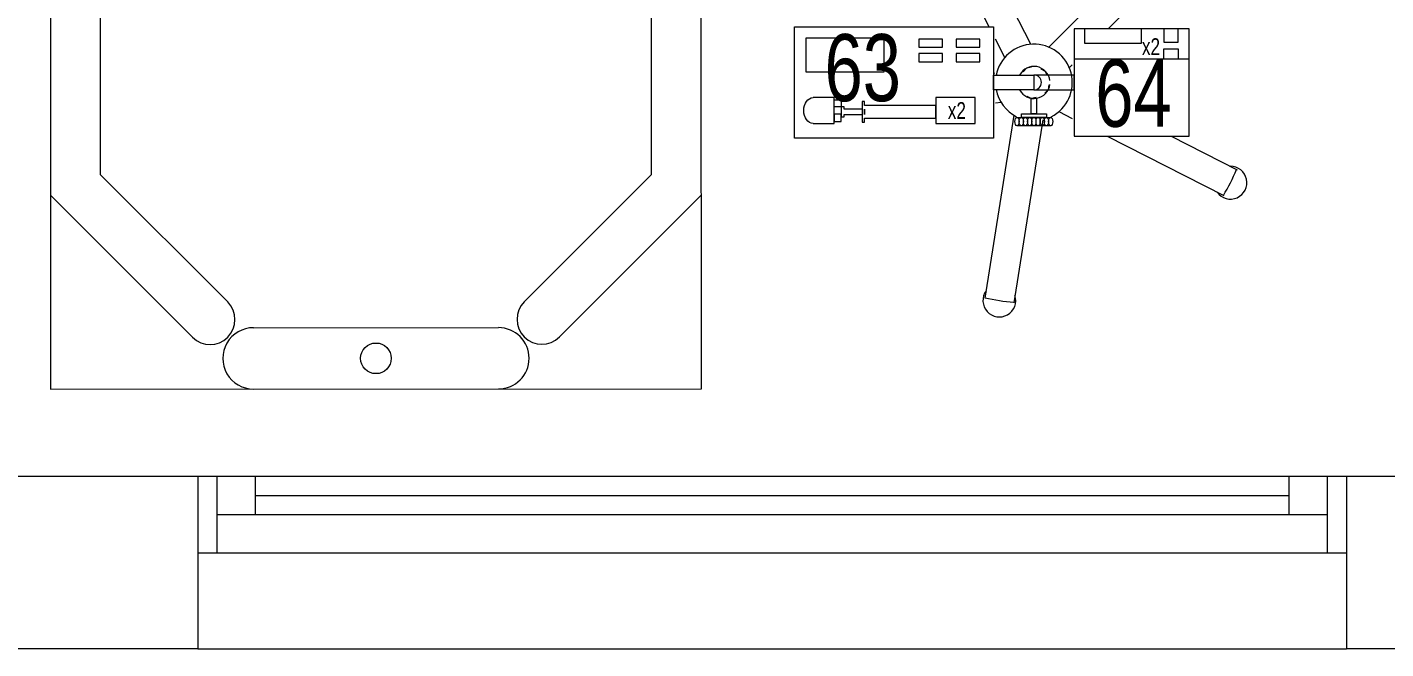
# Model space of a CAD drawing. Header units: metres. Extents: x -18745 to 220762, y -1579758 to -1356048.
# Drawn here: x 127575 to 129350, y -1471183 to -1470371 of the extents above; entities that cross this region are included whole.
import ezdxf

# ---------------------------------------------------------------- set-up
doc = ezdxf.new("R2010")
doc.units = ezdxf.units.M
doc.layers.get('0').update_dxf_attribs({"lineweight": 0})
for name, color, linetype, lineweight in [('A-100 - Copy$0$Aluminum', 8, 'Continuous', 0), ('A-100 - Copy$0$Medical Equipment and Furniture', 8, 'Continuous', 0), ('A-100 - Copy$0$Medical Equipment and Furniture1', 8, 'Continuous', 5), ('A-100 - Copy$0$Medical Equipment and Furniture2', 8, 'Continuous', 13), ('A-100 - Copy$0$Proj', 8, 'Continuous', 0), ('A-100 - Copy$0$Walls', 8, 'Continuous', 0)]:
    doc.layers.add(name, color=color, linetype=linetype, lineweight=lineweight)
doc.styles.add('A-100 - Copy$0$X3G_ENTITY_257CFD', font='swisscl.ttf', dxfattribs={"height": 200})

# ---------------------------------------------------------------- blocks, each defined once
blk = doc.blocks.new('*X134')
for p, q in [((5, 3), (5, 3)), ((5, 3), (5, 3)), ((5, 3), (5, 3)), ((5, 3), (5, 3)), ((5, 3), (5, 3)), ((5, 3), (5, 3)), ((5, 3), (5, 3)), ((5, 3), (5, 3)), ((5, 3), (5, 3)), ((5, 3), (5, 3)), ((5, 3), (5, 3)), ((5, 3), (5, 3)), ((5, 3), (5, 3)), ((5, 3), (5, 3)), ((5, 3), (5, 3)), ((5, 3), (5, 3)), ((5, 3), (5, 3)), ((5, 3), (5, 3)), ((5, 3), (5, 3)), ((5, 3), (5, 3)), ((5, 3), (5, 3)), ((5, 3), (5, 3)), ((5, 3), (5, 3)), ((5, 3), (5, 3)), ((5, 3), (5, 3)), ((5, 3), (5, 3)), ((5, 3), (5, 3)), ((5, 3), (5, 3)), ((5, 3), (5, 3)), ((5, 3), (5, 3)), ((5, 3), (5, 3)), ((5, 3), (5, 3)), ((5, 3), (5, 3)), ((5, 3), (5, 3)), ((5, 3), (5, 3)), ((5, 3), (5, 3)), ((5, 3), (5, 3)), ((5, 3), (5, 3)), ((5, 3), (5, 3)), ((5, 3), (5, 3)), ((5, 3), (5, 3)), ((5, 3), (5, 3)), ((5, 3), (5, 3)), ((5, 3), (5, 3)), ((5, 3), (5, 3)), ((5, 3), (5, 3)), ((5, 3), (5, 3)), ((5, 3), (5, 3)), ((5, 3), (5, 3)), ((5, 3), (5, 3)), ((5, 3), (5, 3)), ((5, 3), (5, 3)), ((5, 3), (5, 3)), ((5, 3), (5, 3)), ((5, 3), (5, 3)), ((5, 3), (5, 3)), ((5, 3), (5, 3)), ((5, 3), (5, 3)), ((5, 3), (5, 3)), ((5, 3), (5, 3)), ((5, 3), (5, 3)), ((5, 3), (5, 3)), ((5, 3), (5, 3)), ((5, 3), (5, 3)), ((5, 3), (5, 3)), ((5, 3), (5, 3)), ((6, 3), (5, 3)), ((5, 3), (5, 3)), ((6, 3), (5, 3)), ((5, 3), (5, 3)), ((6, 3), (5, 3)), ((5, 3), (5, 3)), ((6, 3), (5, 3)), ((5, 3), (5, 3)), ((5, 3), (5, 3)), ((5, 3), (5, 3)), ((5, 3), (5, 3)), ((5, 3), (5, 3)), ((5, 3), (5, 3)), ((5, 3), (5, 3)), ((5, 3), (5, 3)), ((5, 3), (5, 3)), ((5, 3), (5, 3)), ((5, 3), (5, 3)), ((5, 3), (5, 3)), ((5, 3), (5, 3)), ((5, 3), (5, 3)), ((5, 3), (5, 3)), ((5, 3), (5, 3)), ((5, 3), (5, 3)), ((5, 3), (5, 3)), ((5, 3), (5, 3)), ((5, 3), (5, 3)), ((5, 3), (5, 3)), ((5, 3), (5, 3)), ((5, 3), (5, 3)), ((6, 3), (6, 3)), ((6, 3), (6, 3)), ((6, 3), (6, 3)), ((6, 3), (6, 3)), ((6, 3), (6, 3)), ((6, 3), (6, 3)), ((6, 3), (6, 3)), ((6, 3), (6, 3)), ((6, 3), (6, 3)), ((6, 3), (6, 3)), ((6, 3), (6, 3)), ((6, 3), (6, 3)), ((6, 3), (6, 3)), ((6, 3), (6, 3)), ((6, 3), (6, 3)), ((6, 3), (6, 3)), ((6, 3), (6, 3)), ((6, 3), (6, 3)), ((6, 3), (6, 3)), ((6, 3), (6, 3)), ((6, 3), (6, 3)), ((6, 3), (6, 3)), ((6, 3), (6, 3)), ((6, 3), (6, 3)), ((6, 3), (6, 3)), ((6, 3), (6, 3)), ((6, 3), (6, 3)), ((6, 3), (6, 3)), ((6, 3), (6, 3)), ((6, 3), (6, 3)), ((6, 3), (6, 3)), ((6, 3), (6, 3)), ((6, 3), (6, 3)), ((6, 3), (6, 3)), ((6, 3), (6, 3)), ((6, 3), (6, 3)), ((6, 3), (6, 3)), ((6, 3), (6, 3)), ((6, 3), (6, 3)), ((6, 3), (6, 3)), ((6, 3), (6, 3)), ((6, 3), (6, 3)), ((6, 3), (6, 3)), ((6, 3), (6, 3)), ((6, 3), (6, 3)), ((6, 3), (6, 3)), ((6, 3), (6, 3)), ((6, 3), (6, 3)), ((6, 3), (6, 3)), ((6, 3), (6, 3)), ((6, 3), (6, 3)), ((6, 3), (6, 3)), ((6, 3), (6, 3)), ((6, 3), (6, 3)), ((6, 3), (6, 3)), ((6, 3), (6, 3)), ((6, 3), (6, 3)), ((6, 3), (6, 3)), ((6, 3), (6, 3)), ((6, 3), (6, 3)), ((6, 3), (6, 3)), ((6, 3), (6, 3)), ((6, 3), (6, 3)), ((6, 3), (6, 3)), ((6, 3), (6, 3)), ((6, 3), (6, 3)), ((6, 3), (6, 3)), ((6, 3), (6, 3)), ((6, 3), (6, 3)), ((6, 3), (6, 3)), ((6, 3), (6, 3)), ((6, 3), (6, 3)), ((6, 3), (6, 3)), ((6, 3), (6, 3)), ((6, 3), (6, 3)), ((6, 3), (6, 3)), ((6, 3), (6, 3)), ((6, 3), (6, 3)), ((6, 3), (6, 3)), ((6, 3), (6, 3)), ((6, 3), (6, 3)), ((6, 3), (6, 3)), ((6, 3), (6, 3)), ((6, 3), (6, 3)), ((6, 3), (6, 3)), ((6, 3), (6, 3)), ((6, 3), (6, 3)), ((6, 3), (6, 3)), ((6, 3), (6, 3)), ((6, 3), (6, 3)), ((6, 3), (6, 3)), ((6, 3), (6, 3)), ((6, 3), (6, 3)), ((6, 3), (6, 3)), ((6, 3), (6, 3)), ((6, 3), (6, 3)), ((6, 3), (6, 3)), ((6, 3), (6, 3)), ((6, 3), (6, 3)), ((6, 3), (6, 3)), ((6, 3), (6, 3)), ((6, 3), (6, 3)), ((6, 3), (6, 3)), ((6, 3), (6, 3)), ((6, 3), (6, 3)), ((6, 3), (6, 3)), ((6, 3), (6, 3)), ((6, 3), (6, 3)), ((6, 3), (6, 3)), ((6, 3), (6, 3)), ((6, 3), (6, 3)), ((6, 3), (6, 3)), ((6, 3), (6, 3)), ((6, 3), (6, 3)), ((6, 3), (6, 3)), ((6, 3), (6, 3)), ((6, 3), (6, 3)), ((6, 3), (6, 3)), ((6, 3), (6, 3)), ((6, 3), (6, 3)), ((6, 3), (6, 3)), ((6, 3), (6, 3)), ((6, 3), (6, 3)), ((6, 3), (6, 3)), ((6, 3), (6, 3)), ((6, 3), (6, 3)), ((6, 3), (6, 3)), ((6, 3), (6, 3)), ((6, 3), (6, 3)), ((6, 3), (6, 3)), ((6, 3), (6, 3)), ((6, 3), (6, 3)), ((6, 3), (6, 3)), ((6, 3), (6, 3)), ((6, 3), (6, 3)), ((6, 3), (6, 3)), ((6, 3), (6, 3)), ((6, 3), (6, 3)), ((6, 3), (6, 3)), ((6, 3), (6, 3)), ((6, 3), (6, 3)), ((6, 3), (6, 3)), ((6, 3), (6, 3)), ((6, 3), (6, 3)), ((6, 3), (6, 3)), ((6, 3), (6, 3)), ((6, 3), (6, 3)), ((6, 3), (6, 3)), ((6, 3), (6, 3)), ((6, 3), (6, 3)), ((6, 3), (6, 3)), ((6, 3), (6, 3)), ((6, 3), (6, 3)), ((6, 3), (6, 3)), ((6, 3), (6, 3)), ((6, 3), (6, 3)), ((6, 3), (6, 3)), ((6, 3), (6, 3)), ((6, 3), (6, 3)), ((6, 3), (6, 3)), ((6, 3), (6, 3)), ((6, 3), (6, 3)), ((6, 3), (6, 3)), ((6, 3), (6, 3)), ((6, 3), (6, 3)), ((6, 3), (6, 3)), ((6, 3), (6, 3)), ((6, 3), (6, 3)), ((6, 3), (6, 3)), ((6, 3), (6, 3)), ((6, 3), (6, 3)), ((6, 3), (6, 3)), ((6, 3), (6, 3)), ((6, 3), (6, 3)), ((6, 3), (6, 3)), ((6, 3), (6, 3)), ((6, 3), (6, 3)), ((6, 3), (6, 3)), ((6, 3), (6, 3)), ((6, 3), (6, 3)), ((6, 3), (6, 3)), ((6, 3), (6, 3)), ((6, 3), (6, 3)), ((6, 3), (6, 3)), ((6, 3), (6, 3)), ((6, 3), (6, 3)), ((6, 3), (6, 3)), ((6, 3), (6, 3)), ((6, 3), (6, 3)), ((6, 3), (6, 3)), ((6, 3), (6, 3)), ((6, 3), (6, 3)), ((6, 3), (6, 3)), ((6, 3), (6, 3)), ((6, 3), (6, 3)), ((6, 3), (6, 3)), ((6, 3), (6, 3)), ((6, 3), (6, 3)), ((6, 3), (6, 3)), ((6, 3), (6, 3)), ((6, 3), (6, 3)), ((6, 3), (6, 3)), ((6, 3), (6, 3)), ((6, 3), (6, 3)), ((6, 3), (5, 3)), ((6, 3), (5, 3)), ((6, 3), (5, 3)), ((6, 3), (5, 3)), ((6, 3), (5, 3)), ((6, 3), (6, 3)), ((6, 3), (6, 3)), ((6, 3), (6, 3)), ((6, 3), (6, 3)), ((6, 3), (6, 3)), ((6, 3), (6, 3)), ((6, 3), (6, 3)), ((6, 3), (6, 3)), ((6, 3), (6, 3)), ((6, 3), (6, 3)), ((6, 3), (6, 3)), ((6, 3), (6, 3)), ((6, 3), (6, 3)), ((6, 3), (6, 3)), ((6, 3), (6, 3)), ((6, 3), (6, 3)), ((6, 3), (6, 3)), ((6, 3), (6, 3)), ((6, 3), (6, 3)), ((6, 3), (6, 3)), ((6, 3), (6, 3)), ((6, 3), (6, 3)), ((6, 3), (6, 3)), ((6, 3), (6, 3)), ((6, 3), (6, 3)), ((6, 3), (6, 3)), ((6, 3), (6, 3)), ((6, 3), (6, 3)), ((6, 3), (6, 3)), ((6, 3), (6, 3)), ((6, 3), (6, 3)), ((6, 3), (6, 3)), ((6, 3), (6, 3)), ((6, 3), (6, 3)), ((6, 3), (6, 3)), ((6, 3), (6, 3)), ((6, 3), (6, 3)), ((6, 3), (6, 3)), ((6, 3), (6, 3)), ((6, 3), (6, 3)), ((6, 3), (6, 3)), ((6, 3), (6, 3)), ((6, 3), (6, 3)), ((6, 3), (6, 3)), ((6, 3), (6, 3)), ((6, 3), (6, 3)), ((6, 3), (6, 3)), ((6, 3), (6, 3)), ((6, 3), (6, 3)), ((6, 3), (6, 3)), ((6, 3), (6, 3)), ((6, 3), (6, 3)), ((6, 3), (6, 3)), ((6, 3), (6, 3)), ((6, 3), (6, 3)), ((6, 3), (6, 3)), ((6, 3), (6, 3)), ((6, 3), (6, 3)), ((6, 3), (6, 3)), ((6, 3), (6, 3)), ((6, 3), (6, 3)), ((6, 3), (6, 3)), ((6, 3), (6, 3)), ((6, 3), (6, 3)), ((6, 3), (6, 3)), ((6, 3), (6, 3)), ((6, 3), (6, 3)), ((6, 3), (6, 3)), ((6, 3), (6, 3)), ((6, 3), (6, 3)), ((6, 3), (6, 3)), ((6, 3), (6, 3)), ((6, 3), (6, 3)), ((6, 3), (6, 3)), ((6, 3), (6, 3)), ((6, 3), (6, 3)), ((6, 3), (6, 3)), ((6, 3), (6, 3)), ((6, 3), (6, 3)), ((6, 3), (6, 3)), ((6, 3), (6, 3)), ((6, 3), (6, 3)), ((6, 3), (6, 3)), ((6, 3), (6, 3)), ((6, 3), (6, 3)), ((6, 3), (6, 3)), ((6, 3), (6, 3)), ((6, 3), (6, 3)), ((6, 3), (6, 3)), ((6, 3), (6, 3)), ((6, 3), (6, 3)), ((6, 3), (6, 3)), ((6, 3), (6, 3)), ((6, 3), (6, 3)), ((6, 3), (6, 3)), ((6, 3), (6, 3)), ((6, 3), (6, 3)), ((6, 3), (6, 3)), ((6, 3), (6, 3)), ((6, 3), (6, 3)), ((6, 3), (6, 3)), ((6, 3), (6, 3)), ((6, 3), (6, 3)), ((6, 3), (6, 3)), ((6, 3), (6, 3)), ((6, 3), (6, 3)), ((6, 3), (6, 3)), ((6, 3), (6, 3)), ((6, 3), (6, 3)), ((6, 3), (6, 3)), ((6, 3), (6, 3)), ((6, 3), (6, 3)), ((6, 3), (6, 3)), ((6, 3), (6, 3)), ((6, 3), (6, 3)), ((6, 3), (6, 3)), ((6, 3), (6, 3)), ((6, 3), (6, 3)), ((6, 3), (6, 3)), ((6, 3), (6, 3)), ((6, 3), (6, 3)), ((6, 3), (6, 3)), ((6, 3), (6, 3)), ((6, 3), (6, 3)), ((6, 3), (6, 3)), ((6, 3), (6, 3)), ((6, 3), (6, 3)), ((6, 3), (6, 3)), ((6, 3), (6, 3)), ((6, 3), (6, 3)), ((6, 3), (6, 3)), ((6, 3), (6, 3)), ((6, 3), (6, 3)), ((6, 3), (6, 3)), ((6, 3), (6, 3)), ((6, 3), (6, 3)), ((6, 3), (6, 3)), ((6, 3), (6, 3)), ((6, 3), (6, 3)), ((6, 3), (6, 3)), ((6, 3), (6, 3)), ((6, 3), (6, 3)), ((6, 3), (6, 3)), ((6, 3), (6, 3)), ((6, 3), (6, 3)), ((6, 3), (6, 3)), ((6, 3), (6, 3)), ((6, 3), (6, 3)), ((6, 3), (6, 3)), ((6, 3), (6, 3)), ((6, 3), (6, 3)), ((6, 3), (6, 3)), ((6, 3), (6, 3)), ((6, 3), (6, 3)), ((6, 3), (6, 3)), ((6, 3), (6, 3)), ((6, 3), (6, 3)), ((6, 3), (6, 3)), ((6, 3), (6, 3)), ((6, 3), (6, 3)), ((6, 3), (6, 3)), ((6, 3), (6, 3)), ((6, 3), (6, 3)), ((6, 3), (6, 3)), ((6, 3), (6, 3)), ((6, 3), (6, 3)), ((6, 3), (6, 3)), ((6, 3), (6, 3)), ((6, 3), (6, 3)), ((6, 3), (6, 3)), ((6, 3), (6, 3)), ((6, 3), (6, 3)), ((6, 3), (6, 3)), ((6, 3), (6, 3)), ((6, 3), (6, 3)), ((6, 3), (6, 3)), ((6, 3), (6, 3)), ((6, 3), (6, 3)), ((6, 3), (6, 3)), ((6, 3), (6, 3)), ((6, 3), (6, 3)), ((6, 3), (6, 3)), ((6, 3), (6, 3)), ((6, 3), (6, 3)), ((6, 3), (6, 3)), ((6, 3), (6, 3)), ((6, 3), (6, 3)), ((6, 3), (6, 3)), ((6, 3), (6, 3)), ((6, 3), (6, 3)), ((6, 3), (6, 3)), ((6, 3), (6, 3)), ((6, 3), (6, 3)), ((6, 3), (6, 3)), ((6, 3), (6, 3)), ((6, 3), (6, 3)), ((6, 3), (6, 3)), ((6, 3), (6, 3)), ((6, 3), (6, 3)), ((6, 3), (6, 3)), ((6, 3), (6, 3)), ((6, 3), (6, 3)), ((6, 3), (6, 3)), ((6, 3), (6, 3)), ((6, 3), (6, 3)), ((6, 3), (6, 3)), ((6, 3), (6, 3)), ((6, 3), (6, 3)), ((6, 3), (6, 3)), ((6, 3), (6, 3)), ((6, 3), (6, 3)), ((6, 3), (6, 3)), ((6, 3), (6, 3)), ((6, 3), (6, 3)), ((6, 3), (6, 3)), ((6, 3), (6, 3)), ((6, 3), (6, 3)), ((6, 3), (6, 3)), ((6, 3), (6, 3)), ((6, 3), (6, 3)), ((6, 3), (6, 3)), ((6, 3), (6, 3)), ((6, 3), (6, 3)), ((6, 3), (6, 3)), ((6, 3), (6, 3)), ((6, 3), (6, 3)), ((6, 3), (6, 3)), ((6, 3), (6, 3)), ((6, 3), (6, 3)), ((6, 3), (6, 3)), ((6, 3), (6, 3)), ((6, 3), (6, 3)), ((6, 3), (6, 3)), ((6, 3), (6, 3)), ((6, 3), (6, 3)), ((6, 3), (6, 3)), ((6, 3), (6, 3)), ((6, 3), (6, 3)), ((6, 3), (6, 3)), ((6, 3), (6, 3)), ((6, 3), (6, 3)), ((6, 3), (6, 3)), ((6, 3), (6, 3)), ((6, 3), (6, 3)), ((6, 3), (6, 3)), ((6, 3), (6, 3)), ((6, 3), (6, 3)), ((6, 3), (6, 3)), ((6, 3), (6, 3)), ((6, 3), (6, 3)), ((6, 3), (6, 3)), ((6, 3), (6, 3)), ((6, 3), (6, 3)), ((6, 3), (6, 3)), ((6, 3), (6, 3)), ((6, 3), (6, 3)), ((6, 3), (6, 3)), ((6, 3), (6, 3)), ((6, 3), (6, 3)), ((6, 3), (6, 3)), ((6, 3), (6, 3)), ((6, 3), (6, 3)), ((6, 3), (6, 3)), ((6, 3), (6, 3)), ((6, 3), (6, 3)), ((6, 3), (6, 3)), ((6, 3), (6, 3)), ((6, 3), (6, 3)), ((6, 3), (6, 3)), ((6, 3), (6, 3)), ((6, 3), (6, 3)), ((6, 3), (6, 3)), ((6, 3), (6, 3)), ((6, 3), (6, 3)), ((6, 3), (6, 3)), ((6, 3), (6, 3)), ((6, 3), (6, 3)), ((6, 3), (6, 3)), ((6, 3), (6, 3)), ((6, 3), (6, 3)), ((6, 3), (6, 3)), ((6, 3), (6, 3)), ((6, 3), (6, 3)), ((6, 3), (6, 3)), ((6, 3), (6, 3)), ((6, 3), (6, 3)), ((6, 3), (6, 3)), ((6, 3), (6, 3)), ((6, 3), (6, 3)), ((6, 3), (6, 3)), ((6, 3), (6, 3)), ((6, 3), (6, 3)), ((6, 3), (6, 3)), ((6, 3), (6, 3)), ((6, 3), (6, 3)), ((6, 3), (6, 3)), ((6, 3), (6, 3)), ((6, 3), (6, 3)), ((6, 3), (6, 3)), ((6, 3), (6, 3)), ((6, 3), (6, 3)), ((6, 3), (6, 3)), ((6, 3), (6, 3)), ((6, 3), (6, 3)), ((6, 3), (6, 3)), ((6, 3), (6, 3)), ((6, 3), (6, 3)), ((6, 3), (6, 3)), ((6, 3), (6, 3)), ((6, 3), (6, 3)), ((6, 3), (6, 3)), ((6, 3), (6, 3)), ((6, 3), (6, 3)), ((6, 3), (6, 3)), ((6, 3), (6, 3)), ((6, 3), (6, 3)), ((6, 3), (6, 3))]:
    blk.add_line(p, q)
blk = doc.blocks.new('*X135')
for p, q in [((13, 1), (13, 1)), ((13, 1), (13, 1)), ((13, 1), (13, 1)), ((13, 1), (13, 1)), ((13, 1), (13, 1)), ((13, 1), (13, 1)), ((13, 1), (13, 1)), ((13, 1), (13, 1)), ((13, 1), (13, 1)), ((13, 1), (13, 1)), ((13, 1), (13, 1)), ((13, 1), (13, 1)), ((13, 1), (13, 1)), ((13, 1), (13, 1)), ((13, 1), (13, 1)), ((13, 1), (14, 1)), ((13, 1), (14, 1)), ((13, 1), (14, 1)), ((13, 1), (13, 1)), ((13, 1), (13, 1)), ((13, 1), (13, 1)), ((13, 1), (13, 1)), ((13, 1), (13, 1)), ((13, 1), (13, 1)), ((13, 1), (13, 1)), ((13, 1), (13, 1)), ((13, 1), (13, 1)), ((13, 1), (13, 1)), ((13, 1), (13, 1)), ((13, 1), (13, 1)), ((13, 1), (13, 1)), ((13, 1), (13, 1)), ((13, 1), (13, 1)), ((13, 1), (13, 1)), ((13, 1), (13, 1)), ((13, 1), (13, 1)), ((13, 1), (13, 1)), ((13, 1), (13, 1)), ((13, 1), (13, 1)), ((13, 1), (13, 1)), ((13, 1), (13, 1)), ((13, 1), (13, 1)), ((13, 1), (13, 1)), ((13, 1), (13, 1)), ((13, 1), (13, 1)), ((13, 1), (13, 1)), ((13, 1), (13, 1)), ((13, 1), (13, 1)), ((13, 1), (13, 1)), ((13, 1), (13, 1)), ((13, 1), (13, 1)), ((13, 1), (13, 1)), ((13, 1), (13, 1)), ((13, 1), (13, 1)), ((13, 1), (13, 1)), ((13, 1), (13, 1)), ((13, 1), (13, 1)), ((13, 1), (13, 1)), ((13, 1), (13, 1)), ((13, 1), (13, 1)), ((13, 1), (13, 1)), ((13, 1), (13, 1)), ((13, 1), (13, 1)), ((13, 1), (13, 1)), ((13, 1), (13, 1)), ((13, 1), (13, 1)), ((13, 1), (13, 1)), ((13, 1), (13, 1)), ((13, 1), (13, 1)), ((13, 1), (13, 1)), ((13, 1), (13, 1)), ((13, 1), (13, 1)), ((13, 1), (13, 1)), ((13, 1), (13, 1)), ((13, 1), (13, 1)), ((13, 1), (13, 1)), ((13, 1), (13, 1)), ((13, 1), (13, 1)), ((13, 1), (13, 1)), ((13, 1), (13, 1)), ((13, 1), (13, 1)), ((13, 1), (13, 1)), ((13, 1), (13, 1)), ((13, 1), (13, 1)), ((13, 1), (13, 1)), ((13, 1), (13, 1)), ((13, 1), (13, 1)), ((13, 1), (13, 1)), ((13, 1), (13, 1)), ((13, 1), (13, 1)), ((13, 1), (13, 1)), ((13, 1), (13, 1)), ((13, 1), (13, 1)), ((13, 1), (13, 1)), ((13, 1), (13, 1)), ((13, 1), (13, 1)), ((13, 1), (13, 1)), ((13, 1), (13, 1)), ((13, 1), (13, 1)), ((13, 1), (13, 1)), ((13, 1), (13, 1)), ((13, 1), (13, 1)), ((13, 1), (13, 1)), ((13, 1), (13, 1)), ((13, 1), (13, 1)), ((13, 1), (13, 1)), ((13, 1), (13, 1)), ((13, 1), (13, 1)), ((13, 1), (13, 1)), ((13, 1), (13, 1)), ((13, 1), (13, 1)), ((13, 1), (13, 1)), ((13, 1), (13, 1)), ((13, 1), (13, 1)), ((13, 1), (13, 1)), ((13, 1), (13, 1)), ((13, 1), (13, 1)), ((13, 1), (13, 1)), ((13, 1), (13, 1)), ((13, 1), (13, 1)), ((13, 1), (13, 1)), ((13, 1), (13, 1)), ((13, 1), (13, 1)), ((13, 1), (14, 1)), ((13, 0), (13, 0)), ((13, 0), (13, 0)), ((13, 0), (13, 0)), ((13, 0), (13, 0)), ((13, 0), (13, 0)), ((13, 0), (13, 0)), ((13, 0), (13, 0)), ((13, 0), (13, 0)), ((13, 0), (13, 0)), ((13, 0), (13, 0)), ((13, 0), (13, 0)), ((13, 0), (13, 0)), ((13, 0), (13, 0)), ((13, 0), (13, 0)), ((13, 0), (13, 0)), ((13, 0), (13, 0)), ((13, 0), (13, 0)), ((13, 0), (13, 0)), ((13, 0), (13, 0)), ((13, 0), (13, 0)), ((13, 0), (13, 0)), ((13, 0), (13, 0)), ((13, 0), (13, 0)), ((13, 0), (13, 0)), ((13, 0), (13, 0)), ((13, 0), (13, 0)), ((13, 0), (13, 0)), ((13, 0), (13, 0)), ((13, 0), (13, 0)), ((13, 0), (13, 0)), ((13, 0), (13, 0)), ((13, 0), (13, 0)), ((13, 0), (13, 0)), ((13, 0), (13, 0)), ((13, 0), (13, 0)), ((13, 0), (13, 0)), ((13, 0), (13, 0)), ((13, 0), (13, 0)), ((13, 0), (13, 0)), ((13, 0), (13, 0)), ((13, 0), (13, 0)), ((13, 0), (13, 0)), ((13, 0), (13, 0)), ((13, 0), (13, 0)), ((13, 0), (13, 0)), ((13, 0), (13, 0)), ((13, 0), (13, 0)), ((13, 0), (13, 0)), ((13, 0), (14, 0)), ((13, 0), (14, 0)), ((13, 0), (13, 0)), ((13, 0), (14, 0)), ((14, 1), (14, 1)), ((14, 1), (14, 1)), ((14, 1), (14, 1)), ((14, 1), (14, 1)), ((14, 1), (14, 1)), ((14, 1), (14, 1)), ((14, 1), (14, 1)), ((14, 1), (14, 1)), ((14, 1), (14, 1)), ((14, 1), (14, 1)), ((14, 1), (14, 1)), ((14, 1), (14, 1)), ((14, 1), (14, 1)), ((14, 1), (14, 1)), ((14, 1), (14, 1)), ((14, 1), (14, 1)), ((14, 1), (14, 1)), ((14, 1), (14, 1)), ((14, 1), (14, 1)), ((14, 1), (14, 1)), ((14, 1), (14, 1)), ((14, 1), (14, 1)), ((14, 1), (14, 1)), ((14, 1), (14, 1)), ((14, 1), (14, 1)), ((14, 1), (14, 1)), ((14, 1), (14, 1)), ((14, 1), (14, 1)), ((14, 1), (14, 1)), ((14, 1), (14, 1)), ((14, 1), (14, 1)), ((14, 1), (14, 1)), ((14, 1), (14, 1)), ((14, 1), (14, 1)), ((14, 1), (14, 1)), ((14, 1), (14, 1)), ((14, 1), (14, 1)), ((14, 1), (14, 1)), ((14, 1), (14, 1)), ((14, 1), (14, 1)), ((14, 1), (14, 1)), ((14, 1), (14, 1)), ((14, 1), (14, 1)), ((14, 1), (14, 1)), ((14, 1), (14, 1)), ((14, 1), (14, 1)), ((14, 1), (14, 1)), ((14, 1), (14, 1)), ((14, 1), (14, 1)), ((14, 1), (14, 1)), ((14, 1), (14, 1)), ((14, 1), (14, 1)), ((14, 1), (14, 1)), ((14, 1), (14, 1)), ((14, 1), (14, 1)), ((14, 1), (14, 1)), ((14, 1), (14, 1)), ((14, 1), (14, 1)), ((14, 1), (14, 1)), ((14, 1), (14, 1)), ((14, 1), (14, 1)), ((14, 1), (14, 1)), ((14, 1), (14, 1)), ((14, 1), (14, 1)), ((14, 1), (14, 1)), ((14, 1), (14, 1)), ((14, 1), (14, 1)), ((14, 1), (14, 1)), ((14, 1), (14, 1)), ((14, 1), (14, 1)), ((14, 1), (14, 1)), ((14, 1), (14, 1)), ((14, 1), (14, 1)), ((14, 1), (14, 1)), ((14, 1), (14, 1)), ((14, 1), (14, 1)), ((14, 1), (14, 1)), ((14, 1), (14, 1)), ((14, 1), (14, 1)), ((14, 1), (14, 1)), ((14, 1), (14, 1)), ((14, 1), (14, 1)), ((14, 1), (14, 1)), ((14, 1), (14, 1)), ((14, 1), (14, 1)), ((14, 1), (14, 1)), ((14, 1), (14, 1)), ((14, 1), (14, 1)), ((14, 1), (14, 1)), ((14, 1), (14, 1)), ((14, 1), (14, 1)), ((14, 1), (14, 1)), ((14, 1), (14, 1)), ((14, 1), (14, 1)), ((14, 0), (14, 0)), ((14, 0), (14, 0)), ((14, 0), (14, 0)), ((14, 0), (14, 0)), ((14, 0), (14, 0)), ((14, 0), (14, 0)), ((14, 0), (14, 0)), ((14, 0), (14, 0)), ((14, 0), (14, 0)), ((14, 0), (14, 0)), ((14, 0), (14, 0)), ((14, 0), (14, 0)), ((14, 0), (14, 0)), ((14, 0), (14, 0)), ((14, 0), (14, 0)), ((14, 0), (14, 0)), ((14, 0), (14, 0)), ((14, 0), (14, 0)), ((14, 0), (14, 0)), ((14, 0), (14, 0)), ((14, 0), (14, 0)), ((14, 0), (14, 0)), ((14, 0), (14, 0)), ((14, 0), (14, 0)), ((14, 0), (14, 0)), ((14, 0), (14, 0)), ((14, 0), (14, 0)), ((14, 0), (14, 0)), ((14, 0), (14, 0)), ((14, 0), (14, 0)), ((14, 0), (14, 0)), ((14, 0), (14, 0)), ((14, 0), (14, 0)), ((14, 0), (14, 0)), ((14, 0), (14, 0)), ((14, 0), (14, 0)), ((14, 0), (14, 0)), ((14, 0), (14, 0)), ((14, 0), (14, 0)), ((14, 0), (14, 0)), ((14, 0), (14, 0)), ((14, 0), (14, 0)), ((14, 0), (14, 0)), ((14, 0), (14, 0)), ((14, 0), (14, 0)), ((14, 0), (14, 0)), ((14, 0), (14, 0)), ((14, 0), (14, 0)), ((13, 0), (13, 0)), ((13, 0), (14, 0)), ((13, 0), (13, 0)), ((13, 0), (14, 0)), ((13, 0), (13, 0)), ((13, 0), (14, 0)), ((13, 0), (13, 0)), ((13, 0), (13, 0)), ((13, 0), (13, 0)), ((13, 0), (13, 0)), ((13, 0), (14, 0)), ((13, 0), (13, 0)), ((13, 0), (14, 0)), ((13, 0), (13, 0)), ((13, 0), (14, 0)), ((13, 0), (13, 0)), ((13, 0), (14, 0)), ((13, 0), (13, 0)), ((13, 0), (14, 0)), ((13, 0), (13, 0)), ((13, 0), (14, 0)), ((13, 0), (13, 0)), ((13, 0), (14, 0)), ((13, 0), (13, 0)), ((13, 0), (13, 0)), ((13, 0), (13, 0)), ((13, 0), (14, 0)), ((13, 0), (13, 0)), ((13, 0), (14, 0)), ((13, 0), (13, 0)), ((13, 0), (14, 0)), ((13, 0), (13, 0)), ((13, 0), (14, 0)), ((13, 0), (13, 0)), ((13, 0), (13, 0)), ((13, 0), (13, 0)), ((13, 0), (13, 0)), ((13, 0), (13, 0)), ((13, 0), (13, 0)), ((13, 0), (13, 0)), ((13, 0), (13, 0)), ((13, 0), (13, 0)), ((13, 0), (13, 0)), ((13, 0), (13, 0)), ((13, 0), (13, 0)), ((13, 0), (13, 0)), ((13, 0), (13, 0)), ((13, 0), (13, 0)), ((13, 0), (13, 0)), ((13, 0), (13, 0)), ((13, 0), (13, 0)), ((13, 0), (13, 0)), ((13, 0), (13, 0)), ((13, 0), (13, 0)), ((13, 0), (13, 0)), ((13, 0), (13, 0)), ((13, 0), (13, 0)), ((13, 0), (13, 0)), ((13, 0), (13, 0)), ((13, 0), (13, 0)), ((13, 0), (13, 0)), ((13, 0), (13, 0)), ((13, 0), (13, 0)), ((13, 0), (13, 0)), ((13, -1), (13, -1)), ((13, -1), (13, -1)), ((13, -1), (13, -1)), ((13, -1), (13, -1)), ((13, -1), (13, -1)), ((13, -1), (14, -1)), ((13, -1), (13, -1)), ((14, 0), (14, 0)), ((14, 0), (14, 0)), ((14, 0), (14, 0)), ((14, 0), (14, 0)), ((14, 0), (14, 0)), ((14, 0), (14, 0)), ((14, 0), (14, 0)), ((14, 0), (14, 0)), ((14, 0), (14, 0)), ((14, 0), (14, 0)), ((14, 0), (14, 0)), ((14, 0), (14, 0)), ((14, 0), (14, 0)), ((14, 0), (14, 0)), ((14, 0), (14, 0)), ((13, 0), (14, 0)), ((14, 0), (14, 0)), ((14, 0), (14, 0)), ((14, 0), (14, 0)), ((14, 0), (14, 0)), ((14, 0), (14, 0)), ((14, 0), (14, 0)), ((14, 0), (14, 0)), ((14, 0), (14, 0)), ((14, 0), (14, 0)), ((14, 0), (14, 0)), ((14, 0), (14, 0)), ((14, 0), (14, 0)), ((14, 0), (14, 0)), ((14, 0), (14, 0)), ((14, 0), (14, 0)), ((14, 0), (14, 0)), ((14, 0), (14, 0)), ((14, 0), (14, 0)), ((14, 0), (14, 0)), ((14, 0), (14, 0)), ((14, 0), (14, 0)), ((14, 0), (14, 0)), ((14, 0), (14, 0)), ((14, 0), (14, 0)), ((14, 0), (14, 0)), ((14, 0), (14, 0)), ((14, 0), (14, 0)), ((14, 0), (14, 0)), ((14, 0), (14, 0)), ((14, 0), (14, 0)), ((14, 0), (14, 0)), ((14, 0), (14, 0)), ((14, 0), (14, 0)), ((14, 0), (14, 0)), ((14, -1), (14, -1)), ((14, -1), (14, -1)), ((14, -1), (14, -1)), ((14, -1), (14, -1)), ((14, -1), (14, -1))]:
    blk.add_line(p, q)
blk = doc.blocks.new('A-100 - Copy$0$HF16786E-P')
at = {"layer": 'A-100 - Copy$0$Medical Equipment and Furniture1'}
for p, q in [((0, 0.425), (-2.14, 0.425)), ((-0.2531, 0.425), (-0.0678, 0.2397)), ((0, -0.425), (0, 0.425)), ((-0.28, 0.36), (-1.86, 0.36)), ((-0.28, 0.36), (-0.1137, 0.1937)), ((-0.08, -0.16), (-0.08, 0.16)), ((-0.1136, -0.1936), (-0.28, -0.36)), ((-0.0676, -0.2396), (-0.2531, -0.425)), ((-1.86, -0.36), (-0.28, -0.36)), ((-2.14, -0.425), (0, -0.425))]:
    blk.add_line(p, q, dxfattribs=at)
for points in [[(0, 0.425), (0, 0.425), (0, 0.425), (0, 0.425), (0, 0.425), (0, 0.425), (0, 0.425), (0, 0.425), (0, 0.425), (0, 0.425), (0, 0.425), (0, 0.425), (0, 0.425), (0, 0.425), (0, 0.425), (0, 0.425), (0, 0.425), (0, 0.425), (0, 0.425), (0, 0.425), (0, 0.425), (0, 0.425), (0, 0.425), (0, 0.425), (0, 0.425), (0, 0.425), (0, 0.425), (0, 0.425), (0, 0.425), (0, 0.425), (0, 0.425), (0, 0.425), (0, 0.425), (0, 0.425), (0, 0.425), (0, 0.425), (0, 0.425), (0, 0.425), (0, 0.425), (0, 0.425), (0, 0.425), (0, 0.425), (0, 0.425), (0, 0.425), (0, 0.425), (0, 0.425), (0, 0.425), (0, 0.425), (0, 0.425), (0, 0.425), (0, 0.425), (0, 0.425), (0, 0.425), (0, 0.425), (0, 0.425), (0, 0.425), (0, 0.425), (0, 0.425), (0, 0.425), (0, 0.425), (0, 0.425), (0, 0.425), (0, 0.425), (0, 0.425), (0, 0.425), (0, 0.425), (0, 0.425), (0, 0.425), (0, 0.425), (0, 0.425), (0, 0.425), (0, 0.425), (0, 0.425), (0, 0.425), (0, 0.425), (0, 0.425), (0, 0.425), (0, 0.425), (0, 0.425), (0, 0.425), (0, 0.425), (0, 0.425), (0, 0.425), (0, 0.425), (0, 0.425), (0, 0.425), (0, 0.425), (0, 0.425), (0, 0.425), (0, 0.425), (0, 0.425), (0, 0.425), (0, 0.425), (0, 0.425), (0, 0.425), (0, 0.425), (0, 0.425), (0, 0.425), (0, 0.425), (0, 0.425), (0, 0.425), (0, 0.425), (0, 0.425), (0, 0.425), (0, 0.425), (0, 0.425), (0, 0.425), (0, 0.425), (0, 0.425), (0, 0.425), (0, 0.425), (0, 0.425), (0, 0.425), (0, 0.425), (0, 0.425), (0, 0.425), (0, 0.425), (0, 0.425), (0, 0.425), (0, 0.425), (0, 0.425), (0, 0.425), (0, 0.425), (0, 0.425), (0, 0.425), (0, 0.425), (0, 0.425), (0, 0.425), (0, 0.425), (0, 0.425), (0, 0.425), (0, 0.425), (0, 0.425), (0, 0.425), (0, 0.425), (0, 0.425), (0, 0.425), (0, 0.425), (0, 0.425), (0, 0.425), (0, 0.425), (0, 0.425), (0, 0.425), (0, 0.425), (0, 0.425), (0, 0.425), (0, 0.425), (0, 0.425), (0, 0.425), (0, 0.425), (0, 0.425), (0, 0.425), (0, 0.425), (0, 0.425), (0, 0.425), (0, 0.425), (0, 0.425), (0, 0.425), (0, 0.425), (0, 0.425), (0, 0.425), (0, 0.425), (0, 0.425), (0, 0.425), (0, 0.425), (0, 0.425), (0, 0.425), (0, 0.425), (0, 0.425), (0, 0.425), (0, 0.425), (0, 0.425), (0, 0.425), (0, 0.425), (0, 0.425), (0, 0.425), (0, 0.425), (0, 0.425), (0, 0.425), (0, 0.425), (0, 0.425), (0, 0.425), (0, 0.425), (0, 0.425), (0, 0.425), (0, 0.425), (0, 0.425), (0, 0.425), (0, 0.425), (0, 0.425), (0, 0.425), (0, 0.425), (0, 0.425), (0, 0.425), (0, 0.425), (0, 0.425), (0, 0.425), (0, 0.425), (0, 0.425), (0, 0.425), (0, 0.425), (0, 0.425), (0, 0.425), (0, 0.425), (0, 0.425), (0, 0.425), (0, 0.425), (0, 0.425), (0, 0.425), (0, 0.425), (0, 0.425), (0, 0.425), (0, 0.425), (0, 0.425), (0, 0.425), (0, 0.425), (0, 0.425), (0, 0.425), (0, 0.425)], [(0, 0.425), (0, 0.425), (0, 0.425), (0, 0.425), (0, 0.425), (0, 0.425), (0, 0.425), (0, 0.425), (0, 0.425), (0, 0.425), (0, 0.425), (0, 0.425), (0, 0.425), (0, 0.425), (0, 0.425), (0, 0.425), (0, 0.425), (0, 0.425), (0, 0.425), (0, 0.425), (0, 0.425), (0, 0.425), (0, 0.425), (0, 0.425), (0, 0.425), (0, 0.425), (0, 0.425), (0, 0.425), (0, 0.425), (0, 0.425), (0, 0.425), (0, 0.425), (0, 0.425), (0, 0.425), (0, 0.425), (0, 0.425), (0, 0.425), (0, 0.425), (0, 0.425), (0, 0.425), (0, 0.425), (0, 0.425), (0, 0.425), (0, 0.425), (0, 0.425), (0, 0.425), (0, 0.425), (0, 0.425), (0, 0.425), (0, 0.425), (0, 0.425), (0, 0.425), (0, 0.425), (0, 0.425), (0, 0.425), (0, 0.425), (0, 0.425), (0, 0.425), (0, 0.425), (0, 0.425), (0, 0.425), (0, 0.425), (0, 0.425), (0, 0.425), (0, 0.425), (0, 0.425), (0, 0.425), (0, 0.425), (0, 0.425), (0, 0.425), (0, 0.425), (0, 0.425), (0, 0.425), (0, 0.425), (0, 0.425), (0, 0.425), (0, 0.425), (0, 0.425), (0, 0.425), (0, 0.425), (0, 0.425), (0, 0.425), (0, 0.425), (0, 0.425), (0, 0.425), (0, 0.425), (0, 0.425), (0, 0.425), (0, 0.425), (0, 0.425), (0, 0.425), (0, 0.425), (0, 0.425), (0, 0.425), (0, 0.425), (0, 0.425), (0, 0.425), (0, 0.425), (0, 0.425), (0, 0.425), (0, 0.425), (0, 0.425), (0, 0.425), (0, 0.425), (0, 0.425), (0, 0.425), (0, 0.425), (0, 0.425), (0, 0.425), (0, 0.425), (0, 0.425), (0, 0.425), (0, 0.425), (0, 0.425), (0, 0.425), (0, 0.425), (0, 0.425), (0, 0.425), (0, 0.425), (0, 0.425), (0, 0.425), (0, 0.425), (0, 0.425), (0, 0.425), (0, 0.425), (0, 0.425), (0, 0.425), (0, 0.425), (0, 0.425), (0, 0.425), (0, 0.425), (0, 0.425), (0, 0.425), (0, 0.425), (0, 0.425), (0, 0.425), (0, 0.425), (0, 0.425), (0, 0.425), (0, 0.425), (0, 0.425), (0, 0.425), (0, 0.425), (0, 0.425), (0, 0.425), (0, 0.425), (0, 0.425), (0, 0.425), (0, 0.425), (0, 0.425), (0, 0.425), (0, 0.425), (0, 0.425), (0, 0.425), (0, 0.425), (0, 0.425), (0, 0.425), (0, 0.425), (0, 0.425), (0, 0.425), (0, 0.425), (0, 0.425), (0, 0.425), (0, 0.425), (0, 0.425), (0, 0.425), (0, 0.425), (0, 0.425), (0, 0.425), (0, 0.425), (0, 0.425), (0, 0.425), (0, 0.425), (0, 0.425), (0, 0.425), (0, 0.425), (0, 0.425), (0, 0.425), (0, 0.425), (0, 0.425), (0, 0.425), (0, 0.425), (0, 0.425), (0, 0.425), (0, 0.425), (0, 0.425), (0, 0.425), (0, 0.425), (0, 0.425), (0, 0.425), (0, 0.425), (0, 0.425), (0, 0.425), (0, 0.425), (0, 0.425), (0, 0.425), (0, 0.425), (0, 0.425), (0, 0.425), (0, 0.425), (0, 0.425), (0, 0.425), (0, 0.425), (0, 0.425), (0, 0.425), (0, 0.425), (0, 0.425), (0, 0.425), (0, 0.425), (0, 0.425), (0, 0.425), (0, 0.425), (0, 0.425), (0, 0.425)], [(0, 0.425), (0, 0.425), (0, 0.425), (0, 0.425), (0, 0.425), (0, 0.425), (0, 0.425), (0, 0.425), (0, 0.425), (0, 0.425), (0, 0.425), (0, 0.425), (0, 0.425), (0, 0.425), (0, 0.425), (0, 0.425), (0, 0.425), (0, 0.425), (0, 0.425), (0, 0.425), (0, 0.425), (0, 0.425), (0, 0.425), (0, 0.425), (0, 0.425), (0, 0.425), (0, 0.425), (0, 0.425), (0, 0.425), (0, 0.425), (0, 0.425), (0, 0.425), (0, 0.425), (0, 0.425), (0, 0.425), (0, 0.425), (0, 0.425), (0, 0.425), (0, 0.425), (0, 0.425), (0, 0.425), (0, 0.425), (0, 0.425), (0, 0.425), (0, 0.425), (0, 0.425), (0, 0.425), (0, 0.425), (0, 0.425), (0, 0.425), (0, 0.425), (0, 0.425), (0, 0.425), (0, 0.425), (0, 0.425), (0, 0.425), (0, 0.425), (0, 0.425), (0, 0.425), (0, 0.425), (0, 0.425), (0, 0.425), (0, 0.425), (0, 0.425), (0, 0.425), (0, 0.425), (0, 0.425), (0, 0.425), (0, 0.425), (0, 0.425), (0, 0.425), (0, 0.425), (0, 0.425), (0, 0.425), (0, 0.425), (0, 0.425), (0, 0.425), (0, 0.425), (0, 0.425), (0, 0.425), (0, 0.425), (0, 0.425), (0, 0.425), (0, 0.425), (0, 0.425), (0, 0.425), (0, 0.425), (0, 0.425), (0, 0.425), (0, 0.425), (0, 0.425), (0, 0.425), (0, 0.425), (0, 0.425), (0, 0.425), (0, 0.425), (0, 0.425), (0, 0.425), (0, 0.425), (0, 0.425), (0, 0.425), (0, 0.425), (0, 0.425), (0, 0.425), (0, 0.425), (0, 0.425), (0, 0.425), (0, 0.425), (0, 0.425), (0, 0.425), (0, 0.425), (0, 0.425), (0, 0.425), (0, 0.425), (0, 0.425), (0, 0.425), (0, 0.425), (0, 0.425), (0, 0.425), (0, 0.425), (0, 0.425), (0, 0.425), (0, 0.425), (0, 0.425), (0, 0.425), (0, 0.425), (0, 0.425), (0, 0.425), (0, 0.425), (0, 0.425), (0, 0.425), (0, 0.425), (0, 0.425), (0, 0.425), (0, 0.425), (0, 0.425), (0, 0.425), (0, 0.425), (0, 0.425), (0, 0.425), (0, 0.425), (0, 0.425), (0, 0.425), (0, 0.425), (0, 0.425), (0, 0.425), (0, 0.425), (0, 0.425), (0, 0.425), (0, 0.425), (0, 0.425), (0, 0.425), (0, 0.425), (0, 0.425), (0, 0.425), (0, 0.425), (0, 0.425), (0, 0.425), (0, 0.425), (0, 0.425), (0, 0.425), (0, 0.425), (0, 0.425), (0, 0.425), (0, 0.425), (0, 0.425), (0, 0.425), (0, 0.425), (0, 0.425), (0, 0.425), (0, 0.425), (0, 0.425), (0, 0.425), (0, 0.425), (0, 0.425), (0, 0.425), (0, 0.425), (0, 0.425), (0, 0.425), (0, 0.425), (0, 0.425), (0, 0.425), (0, 0.425), (0, 0.425), (0, 0.425), (0, 0.425), (0, 0.425), (0, 0.425), (0, 0.425), (0, 0.425), (0, 0.425), (0, 0.425), (0, 0.425), (0, 0.425), (0, 0.425), (0, 0.425), (0, 0.425), (0, 0.425), (0, 0.425), (0, 0.425), (0, 0.425), (0, 0.425), (0, 0.425), (0, 0.425), (0, 0.425), (0, 0.425), (0, 0.425), (0, 0.425), (0, 0.425), (0, 0.425), (0, 0.425), (0, 0.425), (0, 0.425), (0, 0.425), (0, 0.425), (0, 0.425), (0, 0.425), (0, 0.425), (0, 0.425), (0, 0.425), (0, 0.425), (0, 0.425), (0, 0.425), (0, 0.425), (0, 0.425), (0, 0.425), (0, 0.425), (0, 0.425), (0, 0.425), (0, 0.425), (0, 0.425), (0, 0.425), (0, 0.425), (0, 0.425), (0, 0.425), (0, 0.425), (0, 0.425), (0, 0.425), (0, 0.425), (0, 0.425), (0, 0.425), (0, 0.425), (0, 0.425), (0, 0.425), (0, 0.425), (0, 0.425), (0, 0.425), (0, 0.425), (0, 0.425), (0, 0.425), (0, 0.425), (0, 0.425), (0, 0.425), (0, 0.425), (0, 0.425), (0, 0.425), (0, 0.425), (0, 0.425), (0, 0.425), (0, 0.425), (0, 0.425), (0, 0.425), (0, 0.425), (0, 0.425), (0, 0.425), (0, 0.425), (0, 0.425), (0, 0.425), (0, 0.425), (0, 0.425), (0, 0.425), (0, 0.425), (0, 0.425), (0, 0.425), (0, 0.425), (0, 0.425), (0, 0.425)]]:
    blk.add_lwpolyline(points, close=True, dxfattribs=at)
for points in [[(0, 0.425), (0, 0.425), (0, 0.425), (0, 0.425), (0, 0.425), (0, 0.425), (0, 0.425), (0, 0.425), (0, 0.425), (0, 0.425), (0, 0.425), (0, 0.425), (0, 0.425), (0, 0.425), (0, 0.425)], [(0, 0.425), (0, 0.425), (0, 0.425), (0, 0.425), (0, 0.425), (0, 0.425), (0, 0.425), (0, 0.425), (0, 0.425), (0, 0.425), (0, 0.425), (0, 0.425), (0, 0.425), (0, 0.425), (0, 0.425), (0, 0.425), (0, 0.425), (0, 0.425), (0, 0.425), (0, 0.425), (0, 0.425), (0, 0.425), (0, 0.425), (0, 0.425), (0, 0.425), (0, 0.425), (0, 0.425), (0, 0.425), (0, 0.425), (0, 0.425), (0, 0.425), (0, 0.425), (0, 0.425), (0, 0.425), (0, 0.425), (0, 0.425), (0, 0.425), (0, 0.425), (0, 0.425), (0, 0.425), (0, 0.425), (0, 0.425), (0, 0.425), (0, 0.425), (0, 0.425), (0, 0.425), (0, 0.425), (0, 0.425), (0, 0.425), (0, 0.425), (0, 0.425), (0, 0.425), (0, 0.425), (0, 0.425), (0, 0.425), (0, 0.425), (0, 0.425), (0, 0.425), (0, 0.425), (0, 0.425), (0, 0.425), (0, 0.425), (0, 0.425), (0, 0.425), (0, 0.425), (0, 0.425), (0, 0.425), (0, 0.425), (0, 0.425), (0, 0.425), (0, 0.425), (0, 0.425), (0, 0.425), (0, 0.425), (0, 0.425), (0, 0.425), (0, 0.425), (0, 0.425), (0, 0.425), (0, 0.425), (0, 0.425), (0, 0.425), (0, 0.425), (0, 0.425), (0, 0.425), (0, 0.425), (0, 0.425), (0, 0.425), (0, 0.425)], [(0, 0.425), (0, 0.425), (0, 0.425), (0, 0.425), (0, 0.425), (0, 0.425), (0, 0.425), (0, 0.425), (0, 0.425), (0, 0.425), (0, 0.425), (0, 0.425), (0, 0.425), (0, 0.425), (0, 0.425), (0, 0.425), (0, 0.425), (0, 0.425), (0, 0.425), (0, 0.425), (0, 0.425), (0, 0.425), (0, 0.425), (0, 0.425), (0, 0.425), (0, 0.425), (0, 0.425), (0, 0.425), (0, 0.425), (0, 0.425), (0, 0.425), (0, 0.425), (0, 0.425), (0, 0.425), (0, 0.425), (0, 0.425), (0, 0.425), (0, 0.425), (0, 0.425), (0, 0.425), (0, 0.425), (0, 0.425), (0, 0.425), (0, 0.425), (0, 0.425), (0, 0.425), (0, 0.425), (0, 0.425), (0, 0.425), (0, 0.425), (0, 0.425), (0, 0.425), (0, 0.425), (0, 0.425), (0, 0.425), (0, 0.425), (0, 0.425), (0, 0.425), (0, 0.425), (0, 0.425), (0, 0.425), (0, 0.425), (0, 0.425), (0, 0.425), (0, 0.425), (0, 0.425), (0, 0.425), (0, 0.425), (0, 0.425), (0, 0.425), (0, 0.425), (0, 0.425), (0, 0.425), (0, 0.425), (0, 0.425), (0, 0.425), (0, 0.425), (0, 0.425), (0, 0.425), (0, 0.425), (0, 0.425), (0, 0.425), (0, 0.425), (0, 0.425), (0, 0.425), (0, 0.425), (0, 0.425), (0, 0.425), (0, 0.425), (0, 0.425), (0, 0.425), (0, 0.425), (0, 0.425), (0, 0.425), (0, 0.425), (0, 0.425), (0, 0.425), (0, 0.425), (0, 0.425), (0, 0.425), (0, 0.425), (0, 0.425), (0, 0.425), (0, 0.425), (0, 0.425), (0, 0.425), (0, 0.425), (0, 0.425), (0, 0.425), (0, 0.425), (0, 0.425)], [(0, 0.425), (0, 0.425), (0, 0.425), (0, 0.425), (0, 0.425), (0, 0.425), (0, 0.425), (0, 0.425), (0, 0.425), (0, 0.425), (0, 0.425), (0, 0.425), (0, 0.425), (0, 0.425), (0, 0.425), (0, 0.425), (0, 0.425), (0, 0.425), (0, 0.425), (0, 0.425), (0, 0.425), (0, 0.425), (0, 0.425), (0, 0.425), (0, 0.425), (0, 0.425), (0, 0.425), (0, 0.425), (0, 0.425), (0, 0.425), (0, 0.425), (0, 0.425), (0, 0.425), (0, 0.425), (0, 0.425), (0, 0.425), (0, 0.425), (0, 0.425), (0, 0.425), (0, 0.425), (0, 0.425), (0, 0.425), (0, 0.425), (0, 0.425), (0, 0.425), (0, 0.425), (0, 0.425), (0, 0.425), (0, 0.425), (0, 0.425), (0, 0.425), (0, 0.425), (0, 0.425), (0, 0.425)], [(0, 0.425), (0, 0.425), (0, 0.425), (0, 0.425), (0, 0.425), (0, 0.425), (0, 0.425), (0, 0.425), (0, 0.425), (0, 0.425), (0, 0.425), (0, 0.425), (0, 0.425), (0, 0.425), (0, 0.425), (0, 0.425), (0, 0.425)], [(0, 0.425), (0, 0.425), (0, 0.425), (0, 0.425), (0, 0.425), (0, 0.425), (0, 0.425), (0, 0.425), (0, 0.425), (0, 0.425)], [(0, 0.425), (0, 0.425), (0, 0.425), (0, 0.425), (0, 0.425), (0, 0.425), (0, 0.425), (0, 0.425), (0, 0.425), (0, 0.425)], [(0, 0.425), (0, 0.425), (0, 0.425), (0, 0.425), (0, 0.425), (0, 0.425), (0, 0.425)], [(0, 0.425), (0, 0.425), (0, 0.425), (0, 0.425), (0, 0.425), (0, 0.425), (0, 0.425), (0, 0.425), (0, 0.425), (0, 0.425), (0, 0.425), (0, 0.425)], [(0, 0.425), (0, 0.425), (0, 0.425), (0, 0.425), (0, 0.425), (0, 0.425), (0, 0.425)], [(0, 0.425), (0, 0.425), (0, 0.425), (0, 0.425), (0, 0.425), (0, 0.425), (0, 0.425), (0, 0.425), (0, 0.425), (0, 0.425)], [(0, 0.425), (0, 0.425), (0, 0.425), (0, 0.425), (0, 0.425), (0, 0.425), (0, 0.425), (0, 0.425)], [(0, 0.425), (0, 0.425), (0, 0.425), (0, 0.425), (0, 0.425), (0, 0.425), (0, 0.425), (0, 0.425), (0, 0.425), (0, 0.425), (0, 0.425), (0, 0.425), (0, 0.425), (0, 0.425), (0, 0.425), (0, 0.425), (0, 0.425), (0, 0.425)], [(0, 0.425), (0, 0.425), (0, 0.425), (0, 0.425), (0, 0.425), (0, 0.425), (0, 0.425), (0, 0.425), (0, 0.425), (0, 0.425)], [(0, 0.425), (0, 0.425), (0, 0.425), (0, 0.425), (0, 0.425), (0, 0.425), (0, 0.425), (0, 0.425), (0, 0.425)]]:
    blk.add_lwpolyline(points, dxfattribs=at)
blk.add_circle((-0.04, 0), 0.02, dxfattribs=at)
for centre, radius, start, end in [((-0.0908, 0.2167), 0.0325, 225, 45), ((-0.04, 0.16), 0.04, 0, 180), ((-0.04, -0.16), 0.04, 180, 0), ((-0.0906, -0.2166), 0.0325, 315, 135)]:
    blk.add_arc(centre, radius, start, end, dxfattribs=at)
for name, xscale, yscale, zscale in [('*X134', 8.593299999999998e-11, 8.593299999999998e-11, 8.593299999999998e-11), ('*X135', 5.4996e-11, 5.4996e-11, 5.4996e-11)]:
    blk.add_blockref(name, (0, 0.425), dxfattribs=dict(at, xscale=xscale, yscale=yscale, zscale=zscale))
blk = doc.blocks.new('A-100 - Copy$0$Syringe')
at = {"layer": 'A-100 - Copy$0$Medical Equipment and Furniture2'}
for points in [[(42.9739, -11.5277), (42.7139, -11.5277), (42.7139, -11.3827), (42.9739, -11.3827), (42.9739, -11.5277)], [(42.7384, -11.5086), (42.7658, -11.5086), (42.7658, -11.475), (42.7384, -11.475)], [(42.779, -11.4899), (42.779, -11.487), (42.7748, -11.487), (42.7748, -11.5), (42.779, -11.5), (42.779, -11.497)], [(42.8023, -11.4899), (42.779, -11.4899)], [(42.779, -11.497), (42.8023, -11.497)], [(42.8055, -11.4851), (42.8055, -11.48), (42.8023, -11.48), (42.8023, -11.5069), (42.8055, -11.5069), (42.8055, -11.5019)], [(42.8055, -11.5019), (42.8984, -11.5019), (42.8984, -11.4851), (42.8055, -11.4851)], [(42.8055, -11.4899), (42.8055, -11.497)], [(42.8055, -11.497), (42.8055, -11.4899)], [(42.8055, -11.497), (42.8055, -11.4899)]]:
    blk.add_lwpolyline(points, dxfattribs=at)
for points in [[(42.8312, -11.3974), (42.7289, -11.3974), (42.7289, -11.4415), (42.8312, -11.4415)], [(42.9073, -11.3985), (42.8765, -11.3985), (42.8765, -11.4091), (42.9073, -11.4091)], [(42.956, -11.3985), (42.9252, -11.3985), (42.9252, -11.4091), (42.956, -11.4091)], [(42.9073, -11.4175), (42.8765, -11.4175), (42.8765, -11.4281), (42.9073, -11.4281)], [(42.956, -11.4175), (42.9252, -11.4175), (42.9252, -11.4281), (42.956, -11.4281)], [(42.7748, -11.487), (42.7658, -11.487), (42.7658, -11.4777), (42.7748, -11.4777)], [(42.9498, -11.475), (42.8984, -11.475), (42.8984, -11.5086), (42.9498, -11.5086)], [(42.7748, -11.4967), (42.7658, -11.4967), (42.7658, -11.5059), (42.7748, -11.5059)]]:
    blk.add_lwpolyline(points, close=True, dxfattribs=at)
at = {"layer": 'A-100 - Copy$0$Medical Equipment and Furniture2', "extrusion": (0, 0, -1)}
blk.add_ellipse((42.7384, -11.4918), major_axis=(0, 0.0168), ratio=0.733735, start_param=3.141593, end_param=6.283185, dxfattribs=at)
blk = doc.blocks.new('A-100 - Copy$0$Infusion')
at = {"layer": 'A-100 - Copy$0$Medical Equipment and Furniture2'}
for points in [[(43.0793, -11.3852), (43.0793, -11.5252), (43.2293, -11.5252), (43.2293, -11.3852), (43.0793, -11.3852)], [(43.1962, -11.4242), (43.1962, -11.4114), (43.215, -11.4114), (43.215, -11.4242)]]:
    blk.add_lwpolyline(points, dxfattribs=at)
for points in [[(43.0793, -11.3852), (43.0793, -11.4242), (43.2293, -11.4242), (43.2293, -11.3852)], [(43.0927, -11.3852), (43.0927, -11.404), (43.1673, -11.404), (43.1673, -11.3852)], [(43.1962, -11.3852), (43.1962, -11.4027), (43.215, -11.4027), (43.215, -11.3852)]]:
    blk.add_lwpolyline(points, close=True, dxfattribs=at)
blk = doc.blocks.new('A-100 - Copy$0$Infusion Syringe')
at = {"layer": 'A-100 - Copy$0$Medical Equipment and Furniture1'}
for p, q in [((43.0225, -11.4053), (42.9127, -11.1899)), ((42.9683, -11.3827), (42.8788, -11.2071)), ((43.0459, -11.409), (43.2169, -11.238)), ((43.1234, -11.3852), (43.2437, -11.2649)), ((42.9886, -11.4225), (42.9765, -11.3988)), ((42.9753, -11.4431), (42.9739, -11.4433)), ((43.0124, -11.4411), (43.017, -11.4365)), ((43.0234, -11.4354), (43.017, -11.4365)), ((43.0357, -11.4374), (43.0414, -11.4403)), ((43.0444, -11.4461), (43.0414, -11.4403)), ((43.0728, -11.4359), (43.0766, -11.432)), ((43.0463, -11.4583), (43.0453, -11.4647)), ((43.0791, -11.4595), (43.0793, -11.4596)), ((43.0175, -11.473), (43.0233, -11.476)), ((43.0297, -11.4749), (43.0233, -11.476)), ((43.0407, -11.4693), (43.0453, -11.4647)), ((42.9838, -11.4812), (42.9765, -11.4824)), ((43.0592, -11.4932), (43.0766, -11.502)), ((43.0006, -11.498), (42.9627, -11.7368)), ((43.0381, -11.5039), (43.0003, -11.7427)), ((43.1221, -11.5252), (43.2746, -11.6029)), ((43.2058, -11.5252), (43.2919, -11.5691))]:
    blk.add_line(p, q, dxfattribs=at)
for points in [[(43.0266, -11.4455), (43.0266, -11.4649), (42.9739, -11.4649), (42.9739, -11.4455)], [(43.0266, -11.4455), (43.0266, -11.4649), (43.0793, -11.4649), (43.0793, -11.4455)], [(43.043, -11.4963), (43.043, -11.5009), (43.0102, -11.5009), (43.0102, -11.4963)]]:
    blk.add_lwpolyline(points, close=True, dxfattribs=at)
for points in [[(43.0302, -11.4759), (43.0302, -11.4963), (43.0229, -11.4963), (43.0229, -11.4759)], [(43.0046, -11.5009), (43.0485, -11.5009)], [(43.0485, -11.5116), (43.0046, -11.5116)]]:
    blk.add_lwpolyline(points, dxfattribs=at)
for centre, radius, start, end in [((42.8958, -11.1985), 0.0214, 359.734, 234.266), ((43.0266, -11.4552), 0.2881, 113.2187, 120.7813), ((43.2303, -11.2515), 0.0214, 287.734, 162.266), ((43.0266, -11.4552), 0.2881, 41.2187, 48.7813), ((43.0266, -11.4552), 0.0501, 296.8163, 169.3714), ((43.0266, -11.4552), 0.021, 6.8276, 152.4616), ((43.0266, -11.4552), 0.021, 207.5384, 353.1724), ((43.0266, -11.4552), 0.00972, 270, 90), ((43.0266, -11.4552), 0.0501, 190.6286, 243.1837), ((43.2833, -11.586), 0.0214, 215.734, 90.266), ((43.0266, -11.4552), 0.2881, 329.2187, 336.7813), ((42.9815, -11.7398), 0.0214, 143.734, 18.266), ((43.0266, -11.4552), 0.2881, 257.2187, 264.7813)]:
    blk.add_arc(centre, radius, start, end, dxfattribs=at)
for centre in [(43.0046, -11.5062), (43.0101, -11.5062), (43.0156, -11.5062), (43.0211, -11.5062), (43.0266, -11.5062), (43.0321, -11.5062), (43.0375, -11.5062), (43.043, -11.5062), (43.0485, -11.5062)]:
    blk.add_ellipse(centre, major_axis=(0, -0.00537), ratio=0.510594, start_param=3.141593, end_param=9.424778, dxfattribs=at)
for name in ['A-100 - Copy$0$Syringe', 'A-100 - Copy$0$Infusion']:
    blk.add_blockref(name, (0, 0), dxfattribs=at)
blk = doc.blocks.new('A-100 - Copy')
at = {"layer": 'A-100 - Copy$0$Aluminum'}
for p, q in [((129298.3, -1470957.7), (127798.3, -1470957.7)), ((127823.3, -1471057.7), (127823.3, -1470957.7)), ((127873.3, -1471007.7), (127873.3, -1470957.7)), ((129223.3, -1471007.7), (129223.3, -1470957.7)), ((129273.3, -1471057.7), (129273.3, -1470957.7)), ((127873.3, -1470982.7), (129223.3, -1470982.7)), ((129273.3, -1471007.7), (127823.3, -1471007.7)), ((129298.3, -1471057.7), (127798.3, -1471057.7))]:
    blk.add_line(p, q, dxfattribs=at)
at = {"layer": 'A-100 - Copy$0$Proj'}
blk.add_line((127798.3, -1471182.7), (129298.3, -1471182.7), dxfattribs=at)
at = {"layer": 'A-100 - Copy$0$Walls'}
for p, q in [((127798.3, -1470957.7), (124928.3, -1470957.7)), ((127798.3, -1470957.7), (127798.3, -1471182.7)), ((129298.3, -1470957.7), (129298.3, -1471182.7)), ((130888.3, -1470957.7), (129298.3, -1470957.7)), ((127798.3, -1471182.7), (124928.3, -1471182.7)), ((130888.3, -1471182.7), (129298.3, -1471182.7))]:
    blk.add_line(p, q, dxfattribs=at)
at = {"layer": 'A-100 - Copy$0$Medical Equipment and Furniture', "xscale": 1000, "yscale": 1000, "zscale": 1000, "rotation": 270.0149936594165}
blk.add_blockref('A-100 - Copy$0$HF16786E-P', (128030.8, -1470843.6, 0), dxfattribs=at)
at = {"layer": 'A-100 - Copy$0$Medical Equipment and Furniture', "xscale": 1000, "yscale": 1000, "zscale": 1000}
blk.add_blockref('A-100 - Copy$0$Infusion Syringe', (85863.4, -1458988.4, 0), dxfattribs=at)
at = {"layer": 'A-100 - Copy$0$Medical Equipment and Furniture', "char_height": 87.47, "attachment_point": 2, "style": 'A-100 - Copy$0$X3G_ENTITY_257CFD'}
for s, insert in [('63', (128666.5, -1470380.5, 0)), ('64', (129020.1, -1470413.9, 0))]:
    blk.add_mtext(s, dxfattribs=dict(at, insert=insert))
at = {"layer": 'A-100 - Copy$0$Medical Equipment and Furniture', "char_height": 21.87, "width": 20.636, "attachment_point": 2, "style": 'A-100 - Copy$0$X3G_ENTITY_257CFD'}
for insert in [(129042.9, -1470385.9, 0), (128789.4, -1470469.3, 0)]:
    blk.add_mtext('x2', dxfattribs=dict(at, insert=insert))

msp = doc.modelspace()

# ---------------------------------------------------------------- block references
msp.add_blockref('A-100 - Copy', (0, 0))

doc.saveas('drawing.dxf')
